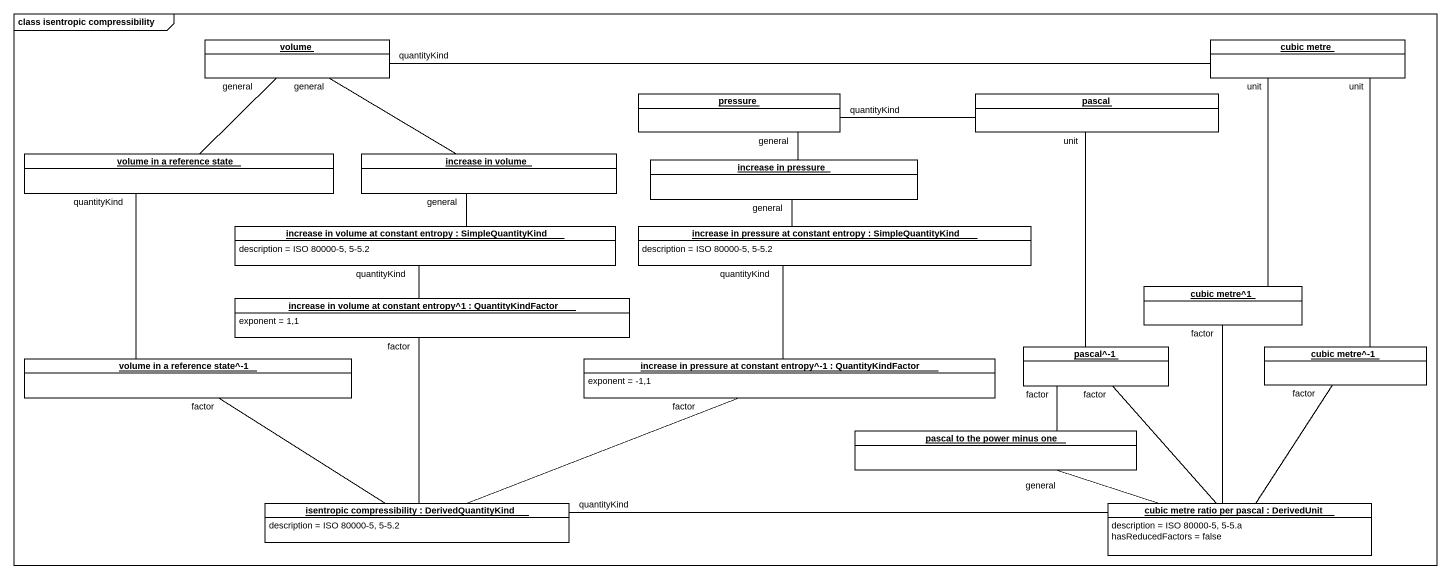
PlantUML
@startuml
mainframe class isentropic compressibility
hide circle
hide empty members
object volume #FFFFFF
object "cubic metre" as cubic_metre #FFFFFF
object pressure #FFFFFF
object pascal #FFFFFF
object "volume in a reference state" as volume_in_a_reference_state #FFFFFF
object "increase in volume" as increase_in_volume #FFFFFF
object "increase in pressure" as increase_in_pressure #FFFFFF
object "increase in volume at constant entropy : SimpleQuantityKind" as increase_in_volume_at #FFFFFF {
  description = ISO 80000-5, 5-5.2
}
object "increase in pressure at constant entropy : SimpleQuantityKind" as increase_in_pressure_at #FFFFFF {
  description = ISO 80000-5, 5-5.2
}
object "increase in volume at constant entropy^1 : QuantityKindFactor" as increase_in_volume_at_2 #FFFFFF {
  exponent = 1,1
}
object "cubic metre^1" as cubic_metre_1 #FFFFFF
object "volume in a reference state^-1" as volume_in_a_reference_state_2 #FFFFFF
object "increase in pressure at constant entropy^-1 : QuantityKindFactor" as increase_in_pressure_at_2 #FFFFFF {
  exponent = -1,1
}
object "pascal^-1" as pascal_1 #FFFFFF
object "cubic metre^-1" as cubic_metre_1_2 #FFFFFF
object "pascal to the power minus one" as pascal_to_the_power_minus #FFFFFF
object "isentropic compressibility : DerivedQuantityKind" as isentropic_compressibility #FFFFFF {
  description = ISO 80000-5, 5-5.2
}
object "cubic metre ratio per pascal : DerivedUnit" as cubic_metre_ratio_per_pascal #FFFFFF {
  description = ISO 80000-5, 5-5.a
  hasReducedFactors = false
}
cubic_metre -left- volume : quantityKind
cubic_metre -- cubic_metre_1 : unit
cubic_metre -- cubic_metre_1_2 : unit
pascal -left- pressure : quantityKind
pascal -- pascal_1 : unit
volume_in_a_reference_state -up- volume : general
volume_in_a_reference_state -- volume_in_a_reference_state_2 : quantityKind
increase_in_volume -left- volume : general
increase_in_pressure -up- pressure : general
increase_in_volume_at -up- increase_in_volume : general
increase_in_volume_at -- increase_in_volume_at_2 : quantityKind
increase_in_pressure_at -up- increase_in_pressure : general
increase_in_pressure_at -- increase_in_pressure_at_2 : quantityKind
increase_in_volume_at_2 -- isentropic_compressibility : factor
cubic_metre_1 -- cubic_metre_ratio_per_pascal : factor
volume_in_a_reference_state_2 -- isentropic_compressibility : factor
increase_in_pressure_at_2 -left- isentropic_compressibility : factor
pascal_1 -- pascal_to_the_power_minus : factor
pascal_1 -- cubic_metre_ratio_per_pascal : factor
cubic_metre_1_2 -- cubic_metre_ratio_per_pascal : factor
pascal_to_the_power_minus -right- cubic_metre_ratio_per_pascal : general
cubic_metre_ratio_per_pascal -left- isentropic_compressibility : quantityKind
@enduml
